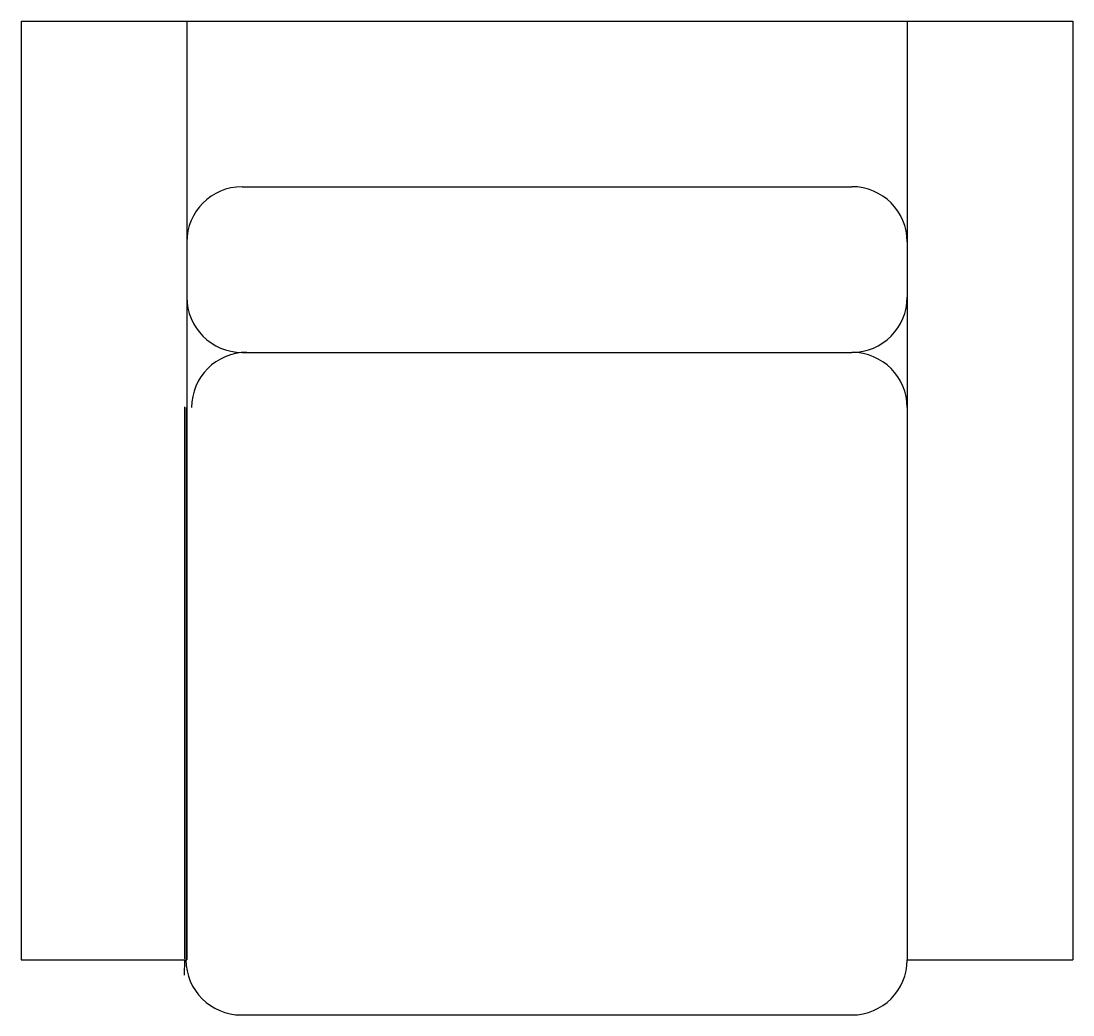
# Model space of a CAD drawing. Extents: x 77.755 to 78.708, y -9.694 to -8.794.
import ezdxf

# ---------------------------------------------------------------- set-up
doc = ezdxf.new("R2010")
doc.units = 0
doc.layers.get('0').update_dxf_attribs({"linetype": 'CONTINUOUS'})

msp = doc.modelspace()

# ---------------------------------------------------------------- linework, layer by layer
at = {"color": 0}
for p, q in [((77.75542, -8.7943), (78.70755, -8.7943)), ((77.75542, -8.7943), (77.75542, -9.6443)), ((77.90542, -8.7943), (77.90542, -9.6443)), ((78.55755, -8.7943), (78.55755, -9.6443)), ((78.70755, -8.7943), (78.70755, -9.6443)), ((77.95542, -8.94443), (78.50755, -8.94443)), ((77.90542, -8.9943), (77.90542, -9.0443)), ((77.90542, -8.99443), (77.90542, -9.0443)), ((78.55755, -8.9943), (78.55755, -9.0443)), ((77.95542, -9.0943), (78.50755, -9.0943)), ((77.90328, -9.1435), (77.90328, -9.6435)), ((77.90503, -9.1443), (77.90503, -9.6443)), ((77.75542, -9.6443), (77.90542, -9.6443)), ((77.90328, -9.6443), (77.90305, -9.65819)), ((78.55755, -9.6443), (78.70755, -9.6443)), ((77.95472, -9.6943), (78.50755, -9.6943)), ((77.95755, -9.6943), (78.50755, -9.6943))]:
    msp.add_line(p, q, dxfattribs=at)
for centre, start, end in [((77.95542, -8.99443), 90, 180), ((78.50755, -8.9943), 0, 90), ((77.95542, -9.0443), 180, 270), ((78.50755, -9.0443), 270, 360), ((77.95976, -9.1443), 90, 180), ((78.50755, -9.1443), 0, 90), ((78.50755, -9.1443), 0, 90), ((77.95472, -9.6443), 180, 270), ((78.50755, -9.6443), 270, 0)]:
    msp.add_arc(centre, 0.05, start, end, dxfattribs=at)

doc.saveas('drawing.dxf')
